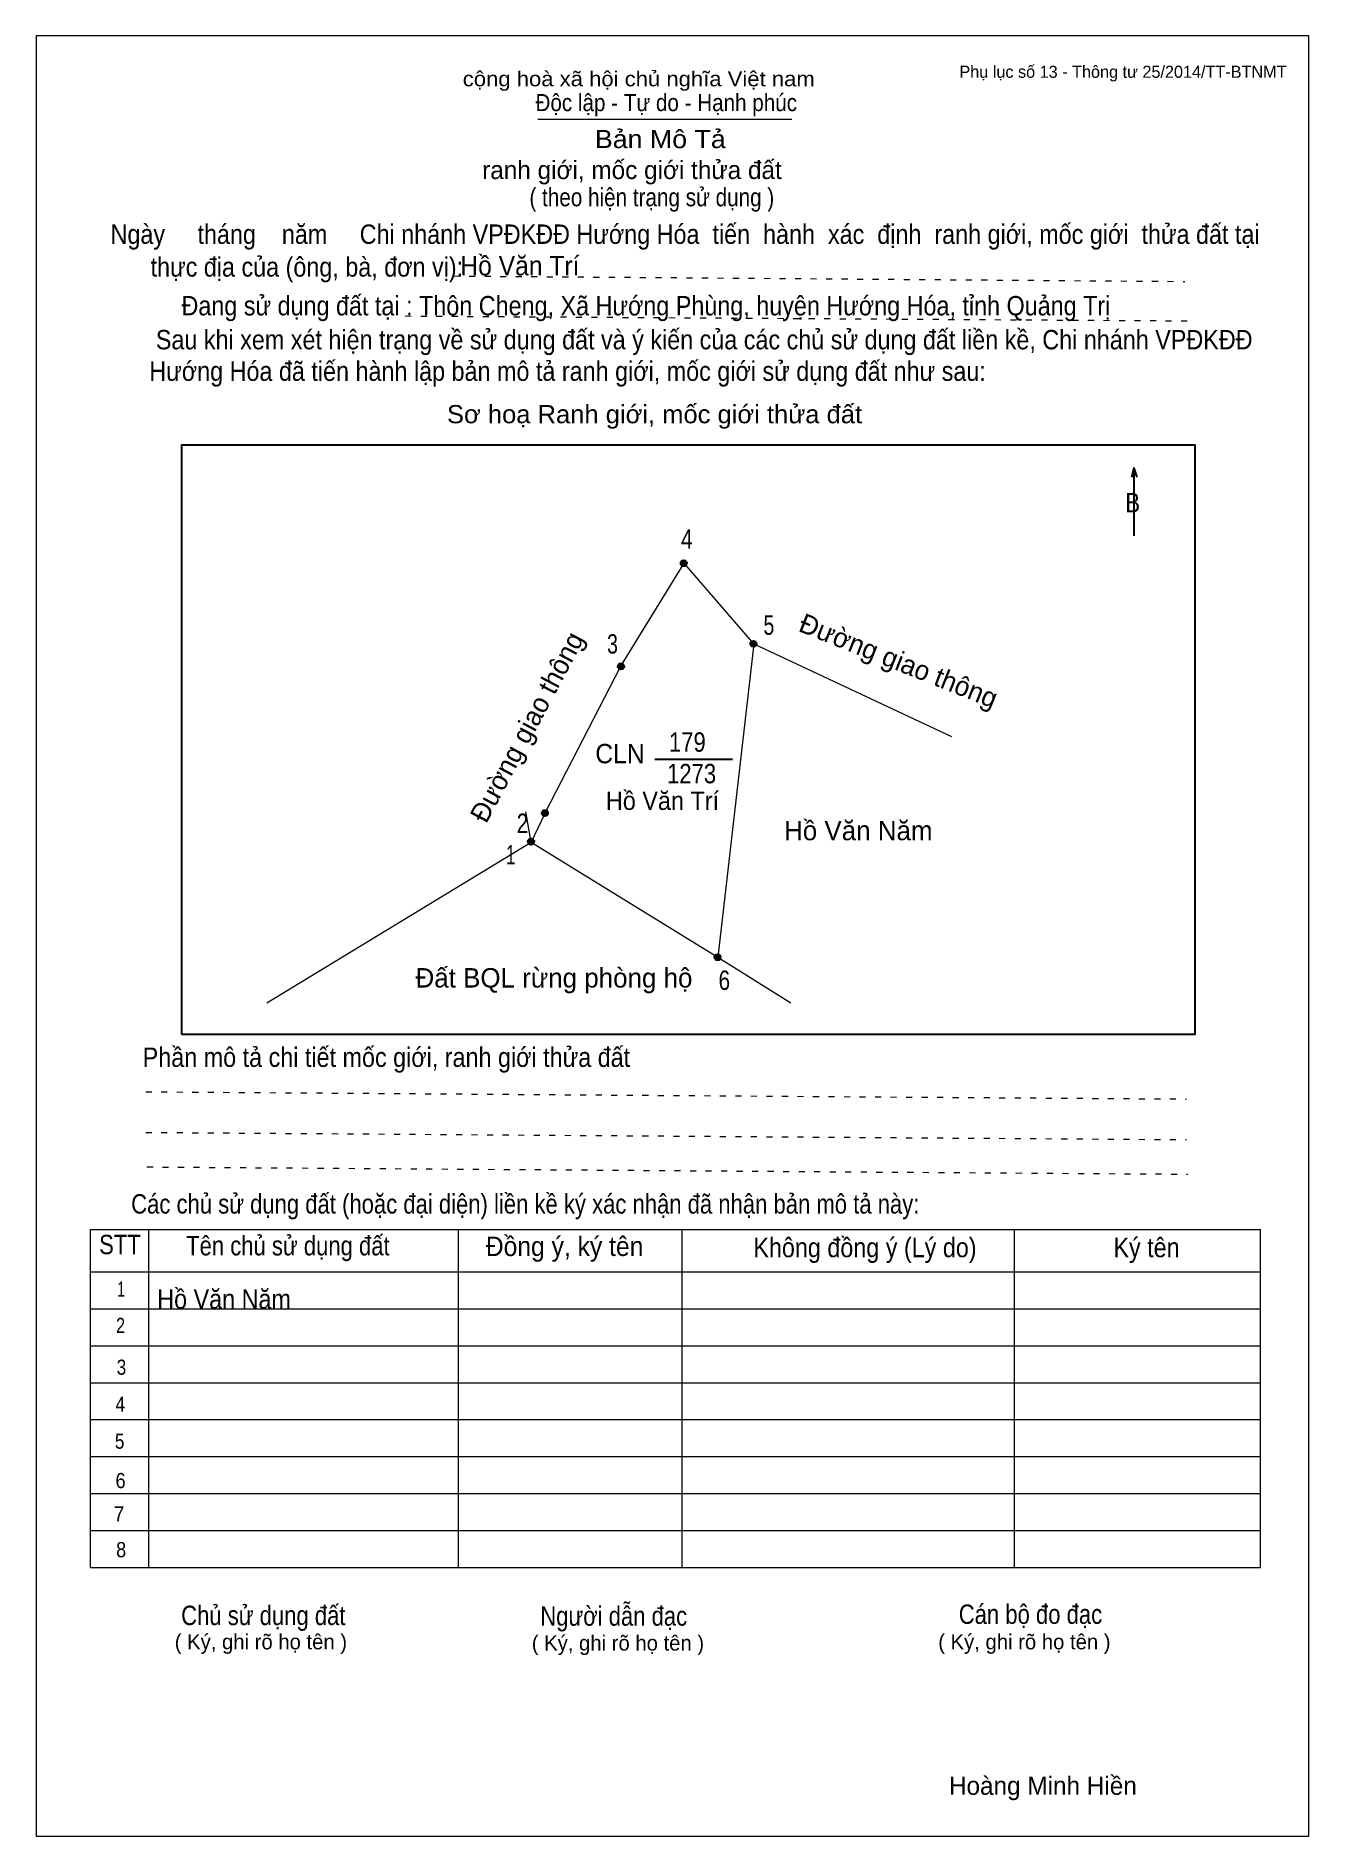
# Model space of a CAD drawing. Header units: centimetres. Extents: x 0 to 21, y 0 to 29.7.
import ezdxf
from ezdxf.enums import TextEntityAlignment as Align

# ---------------------------------------------------------------- set-up
doc = ezdxf.new("R2010")
doc.units = ezdxf.units.CM
doc.header["$LTSCALE"] = 0.13
doc.linetypes.add('DOTTED', pattern=[1.5, 0.3, -1.2])
for name, color, linetype, lineweight in [('1', 7, 'Continuous', 13), ('32', 7, 'Continuous', 25), ('33', 7, 'Continuous', 25), ('6', 7, 'Continuous', 13), ('62', 7, 'Continuous', 13)]:
    doc.layers.add(name, color=color, linetype=linetype, lineweight=lineweight)
for name, color, linetype in [('2', 7, 'Continuous'), ('34', 7, 'Continuous'), ('63', 7, 'Continuous')]:
    doc.layers.add(name, color=color, linetype=linetype)

msp = doc.modelspace()

# ---------------------------------------------------------------- hatches: boundary and pattern name
at = {"layer": '32'}
for points in [[(10.7353, 21, 1), (10.6353, 21, 1)], [(11.8848, 19.671, 1), (11.7848, 19.671, 1)], [(9.7003, 19.298, 1), (9.6003, 19.298, 1)], [(8.4453, 16.8782, 1), (8.3453, 16.8782, 1)], [(8.2162, 16.4068, 1), (8.1162, 16.4068, 1)], [(11.2928, 14.5, 1), (11.1928, 14.5, 1)]]:
    msp.add_hatch(color=256, dxfattribs=at).paths.add_polyline_path(points)

# ---------------------------------------------------------------- linework, layer by layer
at = {"layer": '1'}
msp.add_lwpolyline([(21, 0), (21, 29.7), (0, 29.7), (0, 0)], close=True, dxfattribs=at)
at = {"layer": '32'}
for centre in [(10.6853, 21), (11.8348, 19.671), (9.6503, 19.298), (8.3953, 16.8782), (8.1662, 16.4068), (11.2428, 14.5)]:
    msp.add_circle(centre, 0.05, dxfattribs=at)
at = {"layer": '33'}
msp.add_line((10.21, 17.77), (11.49, 17.77), dxfattribs=at)
at = {"layer": '6'}
for p, q in [((11.84, 19.67), (10.69, 21)), ((11.84, 19.67), (15.1, 18.14)), ((8.17, 16.4), (8.08, 16.9)), ((3.81, 13.75), (8.17, 16.4))]:
    msp.add_line(p, q, dxfattribs=at)
for points in [[(8.4, 16.88), (9.65, 19.3), (10.69, 21)], [(11.84, 19.67), (11.25, 14.5), (12.45, 13.75)], [(8.4, 16.88), (8.17, 16.4), (11.25, 14.5)]]:
    msp.add_lwpolyline(points, dxfattribs=at)
at = {"layer": '62'}
for p, q in [((8.28, 28.33), (12.47, 28.33)), ((0.9, 10.01), (20.2, 10.01)), ((0.9, 4.43), (0.9, 10.01)), ((1.86, 4.43), (1.86, 10.01)), ((6.97, 4.43), (6.97, 9.99)), ((10.66, 4.43), (10.66, 9.99)), ((16.14, 4.43), (16.14, 10.01)), ((20.2, 4.43), (20.2, 10.01)), ((0.9, 9.31), (20.2, 9.31)), ((0.9, 8.7), (20.2, 8.7)), ((0.9, 8.09), (20.2, 8.09)), ((0.9, 7.48), (20.2, 7.48)), ((0.9, 6.87), (20.2, 6.87)), ((0.9, 6.26), (20.2, 6.26)), ((0.9, 5.65), (20.2, 5.65)), ((0.9, 5.04), (20.2, 5.04)), ((0.9, 4.43), (20.2, 4.43))]:
    msp.add_line(p, q, dxfattribs=at)
at = {"layer": '62', "linetype": 'DOTTED'}
for p, q in [((6.89, 25.74), (18.95, 25.65)), ((6.09, 25.08), (19.04, 25)), ((1.81, 12.28), (18.98, 12.16)), ((1.81, 11.61), (18.98, 11.49)), ((1.83, 11.04), (19, 10.92))]:
    msp.add_line(p, q, dxfattribs=at)
at = {"layer": '62', "lineweight": 25}
for p, q in [((18.11, 22.58), (18.11, 21.45)), ((18.11, 22.57), (18.07, 22.42)), ((18.11, 22.57), (18.16, 22.42))]:
    msp.add_line(p, q, dxfattribs=at)
msp.add_lwpolyline([(2.4, 13.23), (19.12, 13.23), (19.12, 22.95), (2.4, 22.95)], close=True, dxfattribs=at)

# ---------------------------------------------------------------- texts
at = {"layer": '2', "width": 0.95}
msp.add_text('Hồ Văn Trí', height=0.3041, dxfattribs=at).set_placement((10.335, 16.93), align=Align.CENTER)
at = {"layer": '32'}
for s, width, p in [('4', 0.8, (10.735, 21.24)), ('5', 0.75, (12.09, 19.82)), ('3', 0.75, (9.51, 19.51)), ('2', 0.8, (8.025, 16.55)), ('1', 0.65, (7.83, 16.03)), ('6', 0.8, (11.355, 13.96))]:
    msp.add_text(s, height=0.32, dxfattribs=dict(at, width=width)).set_placement(p, align=Align.CENTER)
at = {"layer": '33'}
for rotation, p in [(338.263, (14.1707, 19.2438)), (62.071, (8.2397, 18.2251))]:
    msp.add_text('Đường giao thông', height=0.32, rotation=rotation, dxfattribs=at).set_placement(p, align=Align.CENTER)
at = {"layer": '33', "width": 0.85}
for s, p in [('179', (10.745, 17.89)), ('1273', (10.815, 17.37))]:
    msp.add_text(s, height=0.32, dxfattribs=at).set_placement(p, align=Align.CENTER)
at = {"layer": '33', "width": 0.95}
msp.add_text('CLN', height=0.32, dxfattribs=at).set_placement((10.04, 17.7), align=Align.RIGHT)
at = {"layer": '33'}
for s, p in [('Hồ Văn Năm', (13.565, 16.43)), ('Đất BQL rừng phòng hộ', (8.545, 14))]:
    msp.add_text(s, height=0.32, dxfattribs=at).set_placement(p, align=Align.CENTER)
at = {"layer": '34'}
for s, width, p in [('Hồ Văn Trí', 0.95, (7, 25.75)), ('Hồ Văn Năm', 0.9, (2, 8.7))]:
    msp.add_text(s, height=0.32, dxfattribs=dict(at, width=width)).set_placement(p)
at = {"layer": '62'}
for s, height, width, p in [('cộng hoà xã hội chủ nghĩa Việt nam', 0.2474, 1.1, (7.04, 28.87)), ('Độc lập - Tự do - Hạnh phúc', 0.2828, 0.9, (8.24, 28.46)), ('Bản Mô Tả', 0.3, 1.1, (9.22, 27.85)), ('( theo hiện trạng sử dụng )', 0.3, 0.85, (8.14, 26.89)), ('Ngày     tháng    năm     Chi nhánh VPĐKĐĐ Hướng Hóa  tiến  hành  xác  định  ranh giới, mốc giới  thửa đất tại ', 0.32, 0.9, (1.23, 26.27)), ('thực địa của (ông, bà, đơn vị): ', 0.32, 0.9, (1.89, 25.73)), ('Đang sử dụng đất tại : Thôn Cheng, Xã Hướng Phùng, huyện Hướng Hóa, tỉnh Quảng Trị', 0.32, 0.9, (2.4, 25.09)), (' Sau khi xem xét hiện trạng về sử dụng đất và ý kiến của các chủ sử dụng đất liền kề, Chi nhánh VPĐKĐĐ ', 0.32, 0.9, (1.87, 24.53)), ('Hướng Hóa đã tiến hành lập bản mô tả ranh giới, mốc giới sử dụng đất như sau:', 0.32, 0.9, (1.87, 24.01)), ('Sơ hoạ Ranh giới, mốc giới thửa đất', 0.3, 1.05, (6.78, 23.31)), ('B', 0.32, 0.85, (17.97, 21.84)), ('Phần mô tả chi tiết mốc giới, ranh giới thửa đất ', 0.32, 0.9, (1.76, 12.69)), ('Các chủ sử dụng đất (hoặc đại diện) liền kề ký xác nhận đã nhận bản mô tả này:', 0.32, 0.85, (1.57, 10.27))]:
    msp.add_text(s, height=height, dxfattribs=dict(at, width=width)).set_placement(p)
msp.add_text('ranh giới, mốc giới thửa đất', height=0.3, dxfattribs=at).set_placement((7.36, 27.34))
for s, height, width, p in [('STT', 0.32, 0.85, (1.385, 9.6)), ('Tên chủ sử dụng đất', 0.32, 0.85, (4.155, 9.58)), ('Đồng ý, ký tên', 0.32, 0.95, (8.72, 9.57)), ('Không đồng ý (Lý do)', 0.32, 0.9, (13.675, 9.55)), ('Ký tên', 0.32, 0.9, (18.32, 9.55)), ('1', 0.25, 0.7, (1.405, 8.9)), ('2', 0.25, 0.8, (1.395, 8.3)), ('3', 0.25, 0.85, (1.41, 7.61)), ('4', 0.25, 0.85, (1.39, 7)), ('5', 0.25, 0.85, (1.38, 6.39)), ('6', 0.25, 0.9, (1.395, 5.74)), ('7', 0.25, 0.95, (1.37, 5.19)), ('8', 0.25, 0.9, (1.405, 4.6)), ('Người dẫn đạc', 0.32, 0.85, (9.53, 3.47)), ('Chủ sử dụng đất', 0.32, 0.85, (3.75, 3.48)), ('Cán bộ đo đạc', 0.32, 0.85, (16.405, 3.5))]:
    msp.add_text(s, height=height, dxfattribs=dict(at, width=width)).set_placement(p, align=Align.CENTER)
for p in [(3.71, 3.08), (9.6, 3.06), (16.305, 3.08)]:
    msp.add_text('( Ký, ghi rõ họ tên )', height=0.25, dxfattribs=at).set_placement(p, align=Align.CENTER)
at = {"layer": '63'}
msp.add_text('Phụ lục số 13 - Thông tư 25/2014/TT-BTNMT', height=0.2, dxfattribs=at).set_placement((20.63, 29.01), align=Align.RIGHT)
msp.add_text('Hoàng Minh Hiền', height=0.3, dxfattribs=at).set_placement((16.61, 0.68), align=Align.CENTER)

doc.saveas('drawing.dxf')
